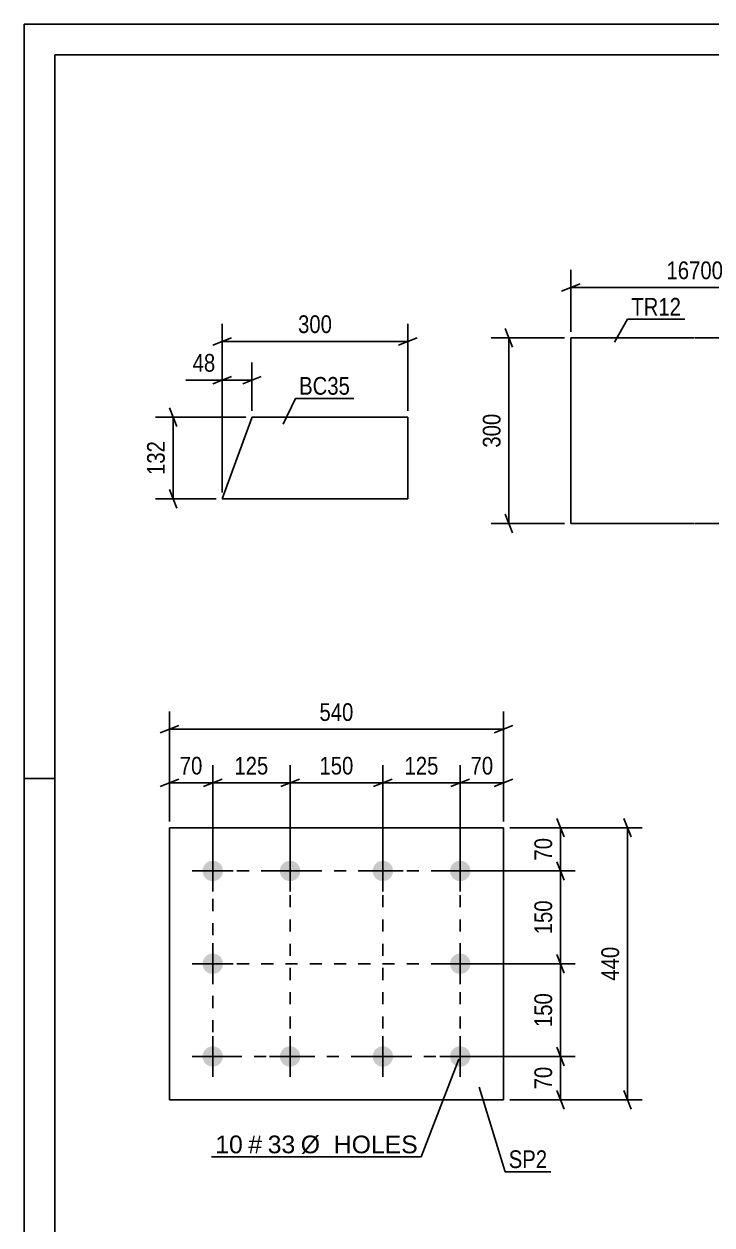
# Model space of a CAD drawing. Header units: millimetres. Extents: x 0 to 594, y 0 to 420.
# Drawn here: x 0 to 111.2, y 225.8 to 420 of the extents above; entities that cross this region are included whole.
import ezdxf

# ---------------------------------------------------------------- set-up
doc = ezdxf.new("R2010")
doc.units = ezdxf.units.MM
doc.linetypes.add('DXK_LINE_DOT2', pattern=[3.9198, 1.9599, -1.9599])
doc.styles.add('Arial', font='ARIAL.TTF', dxfattribs={"height": 0.2})
doc.styles.add('Arial Narrow', font='ARIALN.TTF', dxfattribs={"height": 0.2})

# ---------------------------------------------------------------- blocks, each defined once
blk = doc.blocks.new('Unknown-389634880-1162')
at = {"color": 5, "linetype": 'Continuous'}
for p, q in [((594, 420), (0, 420)), ((0, 420), (0, 0)), ((589, 415), (5, 415)), ((5, 415), (5, 5)), ((5, 298), (0, 298))]:
    blk.add_line(p, q, dxfattribs=at)
blk = doc.blocks.new('Part-389634880-5310 - 5293')
at = {"color": 2, "linetype": 'Continuous'}
for p, q in [((36.81, 356.33), (32.04, 343.23)), ((36.84, 356.43), (36.81, 356.33)), ((36.84, 356.43), (62.04, 356.43)), ((62.04, 343.32), (62.04, 356.43)), ((62.04, 343.23), (32.04, 343.23)), ((62.04, 343.23), (62.04, 343.32))]:
    blk.add_line(p, q, dxfattribs=at)
blk = doc.blocks.new('Bolt-389634880-5736 - 5678')
at = {"linetype": 'Continuous'}
for points in [[(30.5, 284.7, -1), (30.5, 281.4, -1)], [(43, 284.7, -1), (43, 281.4, -1)], [(58, 284.7, -1), (58, 281.4, -1)], [(70.5, 284.7, -1), (70.5, 281.4, -1)], [(30.5, 269.7, -1), (30.5, 266.4, -1)], [(70.5, 269.7, -1), (70.5, 266.4, -1)], [(30.5, 254.7, -1), (30.5, 251.4, -1)], [(43, 254.7, -1), (43, 251.4, -1)], [(58, 254.7, -1), (58, 251.4, -1)], [(70.5, 254.7, -1), (70.5, 251.4, -1)]]:
    blk.add_hatch(color=1, dxfattribs=at).paths.add_polyline_path(points)
at = {"color": 1, "linetype": 'Continuous'}
for p, q in [((30.5, 286.35), (30.5, 279.75)), ((43, 286.35), (43, 279.75)), ((58, 286.35), (58, 279.75)), ((70.5, 286.35), (70.5, 279.75)), ((27.2, 283.05), (33.8, 283.05)), ((39.7, 283.05), (46.3, 283.05)), ((54.7, 283.05), (61.3, 283.05)), ((67.2, 283.05), (73.8, 283.05)), ((30.5, 271.35), (30.5, 264.75)), ((70.5, 271.35), (70.5, 264.75)), ((27.2, 268.05), (33.8, 268.05)), ((67.2, 268.05), (73.8, 268.05)), ((30.5, 256.35), (30.5, 249.75)), ((43, 256.35), (43, 249.75)), ((58, 256.35), (58, 249.75)), ((70.5, 256.35), (70.5, 249.75)), ((27.2, 253.05), (33.8, 253.05)), ((39.7, 253.05), (46.3, 253.05)), ((54.7, 253.05), (61.3, 253.05)), ((67.2, 253.05), (73.8, 253.05))]:
    blk.add_line(p, q, dxfattribs=at)
blk = doc.blocks.new('Part-389634880-5741 - 5678')
at = {"color": 2, "linetype": 'Continuous'}
for p, q in [((77.5, 290.05), (23.5, 290.05)), ((23.5, 246.05), (23.5, 290.05)), ((77.5, 246.05), (77.5, 290.05)), ((77.5, 246.05), (23.5, 246.05))]:
    blk.add_line(p, q, dxfattribs=at)
blk = doc.blocks.new('Part-389634880-6268 - 6260')
at = {"color": 2, "linetype": 'Continuous'}
for p, q in [((88.36, 339.24), (88.36, 369.24)), ((88.36, 369.24), (108.36, 369.24)), ((108.46, 369.24), (128.46, 369.24)), ((128.46, 339.24), (128.46, 369.24)), ((108.36, 339.24), (88.36, 339.24)), ((128.46, 339.24), (108.46, 339.24))]:
    blk.add_line(p, q, dxfattribs=at)
blk = doc.blocks.new('Rectangle-389634880-5837 - 5678')
at = {"color": 1, "linetype": 'DXK_LINE_DOT2'}
blk.add_lwpolyline([(30.5, 283.05), (70.5, 283.05), (70.5, 253.05), (30.5, 253.05), (30.5, 283.05)], close=True, dxfattribs=at)
blk = doc.blocks.new('Line-389634880-5830 - 5678')
at = {"color": 1, "linetype": 'DXK_LINE_DOT2'}
blk.add_line((30.5, 268.05), (70.5, 268.05), dxfattribs=at)
blk = doc.blocks.new('Line-389634880-5823 - 5678')
at = {"color": 1, "linetype": 'DXK_LINE_DOT2'}
blk.add_line((58, 283.05), (58, 253.05), dxfattribs=at)
blk = doc.blocks.new('Line-389634880-5816 - 5678')
at = {"color": 1, "linetype": 'DXK_LINE_DOT2'}
blk.add_line((43, 283.05), (43, 253.05), dxfattribs=at)
blk = doc.blocks.new('StraightDimension-389634880-15570 - 5293')
at = {"color": 7, "linetype": 'Continuous'}
for p, q in [((32.04, 344.23), (32.04, 365.28)), ((36.84, 357.43), (36.84, 365.28)), ((30.54, 361.83), (33.54, 363.03)), ((32.04, 362.43), (36.84, 362.43)), ((38.34, 363.03), (35.34, 361.83))]:
    blk.add_line(p, q, dxfattribs=at)
at = {"color": 0}
blk.add_wipeout([(31.51, 363.18), (31.51, 367.38), (26.65, 367.38), (26.65, 363.18)], dxfattribs=at)
at = {"color": 7, "linetype": 'Continuous'}
blk.add_line((32.04, 362.43), (26.13, 362.43), dxfattribs=at)
blk.add_line((32.04, 362.43), (26.13, 362.43), dxfattribs=at)
at = {"color": 3, "style": 'Arial Narrow'}
blk.add_text('48', height=2.863, dxfattribs=at).set_placement((27.25, 363.78))
blk = doc.blocks.new('StraightDimension-389634880-5331 - 5293')
at = {"color": 7, "linetype": 'Continuous'}
for p, q in [((24.7, 354.93), (23.5, 357.93)), ((35.84, 356.43), (21.25, 356.43)), ((24.1, 343.23), (24.1, 356.43)), ((23.5, 344.73), (24.7, 341.73)), ((31.04, 343.23), (21.25, 343.23))]:
    blk.add_line(p, q, dxfattribs=at)
at = {"color": 0}
blk.add_wipeout([(23.35, 353.17), (19.15, 353.17), (19.15, 346.48), (23.35, 346.48)], dxfattribs=at)
at = {"color": 3, "style": 'Arial Narrow'}
blk.add_text('132', height=2.863, rotation=90.0002, dxfattribs=at).set_placement((22.75, 347.08))
blk = doc.blocks.new('StraightDimension-389634880-21397 - 5293')
at = {"color": 7, "linetype": 'Continuous'}
for p, q in [((32.04, 344.23), (32.04, 371.53)), ((62.04, 357.43), (62.04, 371.53)), ((33.54, 369.28), (30.54, 368.08)), ((60.54, 368.08), (63.54, 369.28)), ((32.04, 368.68), (62.04, 368.68))]:
    blk.add_line(p, q, dxfattribs=at)
at = {"color": 0}
blk.add_wipeout([(50.38, 369.43), (50.38, 373.63), (43.69, 373.63), (43.69, 369.43)], dxfattribs=at)
at = {"color": 3, "style": 'Arial Narrow'}
blk.add_text('300', height=2.863, dxfattribs=at).set_placement((44.29, 370.03))
blk = doc.blocks.new('StraightDimension-389634880-5743 - 5678')
at = {"color": 7, "linetype": 'Continuous'}
for p, q in [((23.5, 291.05), (23.5, 308.81)), ((77.5, 291.05), (77.5, 308.81)), ((25, 306.56), (22, 305.36)), ((23.5, 305.96), (77.5, 305.96)), ((76, 305.36), (79, 306.56))]:
    blk.add_line(p, q, dxfattribs=at)
at = {"color": 0}
blk.add_wipeout([(53.84, 306.71), (53.84, 310.91), (47.15, 310.91), (47.15, 306.71)], dxfattribs=at)
at = {"color": 3, "style": 'Arial Narrow'}
blk.add_text('540', height=2.863, dxfattribs=at).set_placement((47.75, 307.31))
blk = doc.blocks.new('StraightDimension-389634880-5754 - 5678')
at = {"color": 7, "linetype": 'Continuous'}
for p, q in [((23.5, 291.05), (23.5, 300.14)), ((30.5, 284.05), (30.5, 300.14)), ((22, 296.69), (25, 297.89)), ((23.5, 297.29), (30.5, 297.29)), ((32, 297.89), (29, 296.69))]:
    blk.add_line(p, q, dxfattribs=at)
at = {"color": 0}
blk.add_wipeout([(29.42, 298.04), (29.42, 302.24), (24.57, 302.24), (24.57, 298.04)], dxfattribs=at)
at = {"color": 3, "style": 'Arial Narrow'}
blk.add_text('70', height=2.863, dxfattribs=at).set_placement((25.17, 298.64))
blk = doc.blocks.new('StraightDimension-389634880-5770 - 5678')
at = {"color": 7, "linetype": 'Continuous'}
for p, q in [((70.5, 284.05), (70.5, 300.14)), ((77.5, 291.05), (77.5, 300.14)), ((69, 296.69), (72, 297.89)), ((70.5, 297.29), (77.5, 297.29)), ((79, 297.89), (76, 296.69))]:
    blk.add_line(p, q, dxfattribs=at)
at = {"color": 0}
blk.add_wipeout([(76.42, 298.04), (76.42, 302.24), (71.57, 302.24), (71.57, 298.04)], dxfattribs=at)
at = {"color": 3, "style": 'Arial Narrow'}
blk.add_text('70', height=2.863, dxfattribs=at).set_placement((72.17, 298.64))
blk = doc.blocks.new('StraightDimension-389634880-5781 - 5678')
at = {"color": 7, "linetype": 'Continuous'}
for p, q in [((98.12, 288.55), (96.92, 291.55)), ((78.5, 290.05), (99.92, 290.05)), ((97.52, 246.05), (97.52, 290.05)), ((96.92, 247.55), (98.12, 244.55)), ((78.5, 246.05), (99.92, 246.05))]:
    blk.add_line(p, q, dxfattribs=at)
at = {"color": 0}
blk.add_wipeout([(96.77, 271.4), (92.57, 271.4), (92.57, 264.71), (96.77, 264.71)], dxfattribs=at)
at = {"color": 3, "style": 'Arial Narrow'}
blk.add_text('440', height=2.863, rotation=90.0002, dxfattribs=at).set_placement((96.17, 265.31))
blk = doc.blocks.new('StraightDimension-389634880-5792 - 5678')
at = {"color": 7, "linetype": 'Continuous'}
for p, q in [((86.1, 254.55), (87.3, 251.55)), ((71.5, 253.05), (89.1, 253.05)), ((86.7, 246.05), (86.7, 253.05)), ((87.3, 244.55), (86.1, 247.55)), ((78.5, 246.05), (89.1, 246.05))]:
    blk.add_line(p, q, dxfattribs=at)
at = {"color": 0}
blk.add_wipeout([(85.95, 251.98), (81.75, 251.98), (81.75, 247.13), (85.95, 247.13)], dxfattribs=at)
at = {"color": 3, "style": 'Arial Narrow'}
blk.add_text('70', height=2.863, rotation=90.0002, dxfattribs=at).set_placement((85.35, 247.73))
blk = doc.blocks.new('StraightDimension-389634880-19269 - 5678')
at = {"color": 7, "linetype": 'Continuous'}
for p, q in [((58, 284.05), (58, 300.14)), ((70.5, 284.05), (70.5, 300.14)), ((56.5, 296.69), (59.5, 297.89)), ((58, 297.29), (70.5, 297.29)), ((72, 297.89), (69, 296.69))]:
    blk.add_line(p, q, dxfattribs=at)
at = {"color": 0}
blk.add_wipeout([(67.59, 298.04), (67.59, 302.24), (60.9, 302.24), (60.9, 298.04)], dxfattribs=at)
at = {"color": 3, "style": 'Arial Narrow'}
blk.add_text('125', height=2.863, dxfattribs=at).set_placement((61.5, 298.64))
blk = doc.blocks.new('StraightDimension-389634880-5802 - 5678')
at = {"color": 7, "linetype": 'Continuous'}
for p, q in [((86.1, 291.55), (87.3, 288.55)), ((78.5, 290.05), (89.1, 290.05)), ((86.7, 283.05), (86.7, 290.05)), ((87.3, 281.55), (86.1, 284.55)), ((71.5, 283.05), (89.1, 283.05))]:
    blk.add_line(p, q, dxfattribs=at)
at = {"color": 0}
blk.add_wipeout([(85.95, 288.98), (81.75, 288.98), (81.75, 284.13), (85.95, 284.13)], dxfattribs=at)
at = {"color": 3, "style": 'Arial Narrow'}
blk.add_text('70', height=2.863, rotation=90.0002, dxfattribs=at).set_placement((85.35, 284.73))
blk = doc.blocks.new('StraightDimension-389634880-19265 - 5678')
at = {"color": 7, "linetype": 'Continuous'}
for p, q in [((30.5, 284.05), (30.5, 300.14)), ((43, 284.05), (43, 300.14)), ((29, 296.69), (32, 297.89)), ((30.5, 297.29), (43, 297.29)), ((44.5, 297.89), (41.5, 296.69))]:
    blk.add_line(p, q, dxfattribs=at)
at = {"color": 0}
blk.add_wipeout([(40.09, 298.04), (40.09, 302.24), (33.4, 302.24), (33.4, 298.04)], dxfattribs=at)
at = {"color": 3, "style": 'Arial Narrow'}
blk.add_text('125', height=2.863, dxfattribs=at).set_placement((34, 298.64))
blk = doc.blocks.new('StraightDimension-389634880-19267 - 5678')
at = {"color": 7, "linetype": 'Continuous'}
for p, q in [((43, 284.05), (43, 300.14)), ((58, 284.05), (58, 300.14)), ((44.5, 297.89), (41.5, 296.69)), ((43, 297.29), (58, 297.29)), ((56.5, 296.69), (59.5, 297.89))]:
    blk.add_line(p, q, dxfattribs=at)
at = {"color": 0}
blk.add_wipeout([(53.84, 298.04), (53.84, 302.24), (47.15, 302.24), (47.15, 298.04)], dxfattribs=at)
at = {"color": 3, "style": 'Arial Narrow'}
blk.add_text('150', height=2.863, dxfattribs=at).set_placement((47.75, 298.64))
blk = doc.blocks.new('StraightDimension-389634880-19271 - 5678')
at = {"color": 7, "linetype": 'Continuous'}
for p, q in [((71.5, 268.05), (89.1, 268.05)), ((87.3, 266.55), (86.1, 269.55)), ((86.7, 253.05), (86.7, 268.05)), ((86.1, 254.55), (87.3, 251.55)), ((71.5, 253.05), (89.1, 253.05))]:
    blk.add_line(p, q, dxfattribs=at)
at = {"color": 0}
blk.add_wipeout([(85.95, 263.9), (81.75, 263.9), (81.75, 257.21), (85.95, 257.21)], dxfattribs=at)
at = {"color": 3, "style": 'Arial Narrow'}
blk.add_text('150', height=2.863, rotation=90.0002, dxfattribs=at).set_placement((85.35, 257.81))
blk = doc.blocks.new('StraightDimension-389634880-19273 - 5678')
at = {"color": 7, "linetype": 'Continuous'}
for p, q in [((87.3, 281.55), (86.1, 284.55)), ((71.5, 283.05), (89.1, 283.05)), ((86.7, 268.05), (86.7, 283.05)), ((71.5, 268.05), (89.1, 268.05)), ((86.1, 269.55), (87.3, 266.55))]:
    blk.add_line(p, q, dxfattribs=at)
at = {"color": 0}
blk.add_wipeout([(85.95, 278.9), (81.75, 278.9), (81.75, 272.21), (85.95, 272.21)], dxfattribs=at)
at = {"color": 3, "style": 'Arial Narrow'}
blk.add_text('150', height=2.863, rotation=90.0002, dxfattribs=at).set_placement((85.35, 272.81))
blk = doc.blocks.new('StraightDimension-389634880-6271 - 6260')
at = {"color": 7, "linetype": 'Continuous'}
for p, q in [((88.36, 370.24), (88.36, 380.24)), ((128.46, 370.24), (128.46, 380.24)), ((89.86, 377.99), (86.86, 376.79)), ((88.36, 377.39), (128.46, 377.39)), ((126.96, 376.79), (129.96, 377.99))]:
    blk.add_line(p, q, dxfattribs=at)
at = {"color": 0}
blk.add_wipeout([(113.58, 378.14), (113.58, 382.34), (103.24, 382.34), (103.24, 378.14)], dxfattribs=at)
at = {"color": 3, "style": 'Arial Narrow'}
blk.add_text('16700', height=2.863, dxfattribs=at).set_placement((103.84, 378.74))
blk = doc.blocks.new('StraightDimension-389634880-21577 - 6260')
at = {"color": 7, "linetype": 'Continuous'}
for p, q in [((87.36, 369.24), (75.51, 369.24)), ((78.96, 367.74), (77.76, 370.74)), ((78.36, 339.24), (78.36, 369.24)), ((77.76, 340.74), (78.96, 337.74)), ((87.36, 339.24), (75.51, 339.24))]:
    blk.add_line(p, q, dxfattribs=at)
at = {"color": 0}
blk.add_wipeout([(77.61, 357.58), (73.41, 357.58), (73.41, 350.9), (77.61, 350.9)], dxfattribs=at)
at = {"color": 3, "style": 'Arial Narrow'}
blk.add_text('300', height=2.863, rotation=90.0002, dxfattribs=at).set_placement((77.01, 351.5))
blk = doc.blocks.new('Mark-389634880-5306 - 5293')
at = {"color": 0}
blk.add_wipeout([(52.68, 360.06), (52.68, 363.06), (44.46, 363.06), (44.46, 360.06)], dxfattribs=at)
blk.add_wipeout([(52.68, 360.06), (52.68, 363.06), (44.46, 363.06), (44.46, 360.06)], dxfattribs=at)
at = {"color": 30, "linetype": 'Continuous'}
for p, q in [((41.89, 355.28), (43.86, 359.46)), ((43.86, 359.46), (53.28, 359.46))]:
    blk.add_line(p, q, dxfattribs=at)
at = {"color": 3, "style": 'Arial Narrow'}
blk.add_text('BC35', height=2.863, dxfattribs=at).set_placement((44.46, 360.06))
blk = doc.blocks.new('Mark-389634880-5732 - 5678')
at = {"color": 0}
blk.add_wipeout([(35.35, 237.4), (35.35, 240.4), (30.91, 240.4), (30.91, 237.4)], dxfattribs=at)
blk.add_wipeout([(35.35, 237.4), (35.35, 240.4), (30.91, 240.4), (30.91, 237.4)], dxfattribs=at)
at = {"color": 3, "style": 'Arial'}
blk.add_text('10', height=2.865, dxfattribs=at).set_placement((30.91, 237.4))
at = {"color": 0}
blk.add_wipeout([(38.48, 237.4), (38.48, 240.4), (36.25, 240.4), (36.25, 237.4)], dxfattribs=at)
blk.add_wipeout([(38.48, 237.4), (38.48, 240.4), (36.25, 240.4), (36.25, 237.4)], dxfattribs=at)
blk.add_wipeout([(43.83, 237.4), (43.83, 240.4), (39.38, 240.4), (39.38, 237.4)], dxfattribs=at)
blk.add_wipeout([(43.83, 237.4), (43.83, 240.4), (39.38, 240.4), (39.38, 237.4)], dxfattribs=at)
at = {"color": 3, "style": 'Arial'}
for s, height, p in [('#', 2.87, (36.25, 237.4)), ('33', 2.865, (39.38, 237.4))]:
    blk.add_text(s, height=height, dxfattribs=at).set_placement(p)
at = {"color": 0}
blk.add_wipeout([(63.61, 237.4), (63.61, 240.4), (44.73, 240.4), (44.73, 237.4)], dxfattribs=at)
blk.add_wipeout([(63.61, 237.4), (63.61, 240.4), (44.73, 240.4), (44.73, 237.4)], dxfattribs=at)
at = {"color": 7, "linetype": 'Continuous'}
for p in [(70.29, 252.64), (30.31, 236.8)]:
    blk.add_line(p, (64.21, 236.8), dxfattribs=at)
at = {"color": 3, "style": 'Arial'}
blk.add_text('Ø  HOLES', height=2.865, dxfattribs=at).set_placement((44.73, 237.4))
blk = doc.blocks.new('Mark-389634880-5737 - 5678')
at = {"color": 0}
blk.add_wipeout([(84.55, 235.01), (84.55, 238.01), (78.34, 238.01), (78.34, 235.01)], dxfattribs=at)
blk.add_wipeout([(84.55, 235.01), (84.55, 238.01), (78.34, 238.01), (78.34, 235.01)], dxfattribs=at)
at = {"color": 30, "linetype": 'Continuous'}
for p, q in [((73.54, 248.08), (77.74, 234.41)), ((77.74, 234.41), (85.15, 234.41))]:
    blk.add_line(p, q, dxfattribs=at)
at = {"color": 3, "style": 'Arial Narrow'}
blk.add_text('SP2', height=2.863, dxfattribs=at).set_placement((78.34, 235.01))
blk = doc.blocks.new('Mark-389634880-6264 - 6260')
at = {"color": 0}
blk.add_wipeout([(106.19, 372.85), (106.19, 375.85), (98.15, 375.85), (98.15, 372.85)], dxfattribs=at)
blk.add_wipeout([(106.19, 372.85), (106.19, 375.85), (98.15, 375.85), (98.15, 372.85)], dxfattribs=at)
at = {"color": 30, "linetype": 'Continuous'}
for p, q in [((95.42, 368.56), (97.55, 372.25)), ((97.55, 372.25), (106.79, 372.25))]:
    blk.add_line(p, q, dxfattribs=at)
at = {"color": 3, "style": 'Arial Narrow'}
blk.add_text('TR12', height=2.863, dxfattribs=at).set_placement((98.15, 372.85))

msp = doc.modelspace()

# ---------------------------------------------------------------- block references
for name in ['Unknown-389634880-1162', 'Part-389634880-6268 - 6260', 'Part-389634880-5310 - 5293', 'Part-389634880-5741 - 5678', 'Bolt-389634880-5736 - 5678', 'Rectangle-389634880-5837 - 5678', 'Line-389634880-5816 - 5678', 'Line-389634880-5823 - 5678', 'Line-389634880-5830 - 5678']:
    msp.add_blockref(name, (0, 0))

# ---------------------------------------------------------------- next in the draw order: block references
for name in ['StraightDimension-389634880-6271 - 6260', 'StraightDimension-389634880-15570 - 5293', 'StraightDimension-389634880-5743 - 5678', 'Mark-389634880-5732 - 5678']:
    msp.add_blockref(name, (0, 0))

# ---------------------------------------------------------------- next in the draw order: block references
for name in ['Mark-389634880-6264 - 6260', 'StraightDimension-389634880-21577 - 6260', 'StraightDimension-389634880-5331 - 5293', 'StraightDimension-389634880-5754 - 5678', 'StraightDimension-389634880-5770 - 5678']:
    msp.add_blockref(name, (0, 0))

# ---------------------------------------------------------------- next in the draw order: block references
for name in ['StraightDimension-389634880-21397 - 5293', 'StraightDimension-389634880-19265 - 5678', 'StraightDimension-389634880-19269 - 5678', 'StraightDimension-389634880-5781 - 5678']:
    msp.add_blockref(name, (0, 0))

# ---------------------------------------------------------------- next in the draw order: block references
for name in ['Mark-389634880-5306 - 5293', 'StraightDimension-389634880-19267 - 5678', 'StraightDimension-389634880-5802 - 5678', 'StraightDimension-389634880-5792 - 5678']:
    msp.add_blockref(name, (0, 0))

# ---------------------------------------------------------------- next in the draw order: block references
for name in ['StraightDimension-389634880-19271 - 5678', 'Mark-389634880-5737 - 5678']:
    msp.add_blockref(name, (0, 0))

# ---------------------------------------------------------------- next in the draw order: block references
msp.add_blockref('StraightDimension-389634880-19273 - 5678', (0, 0))

doc.saveas('drawing.dxf')
